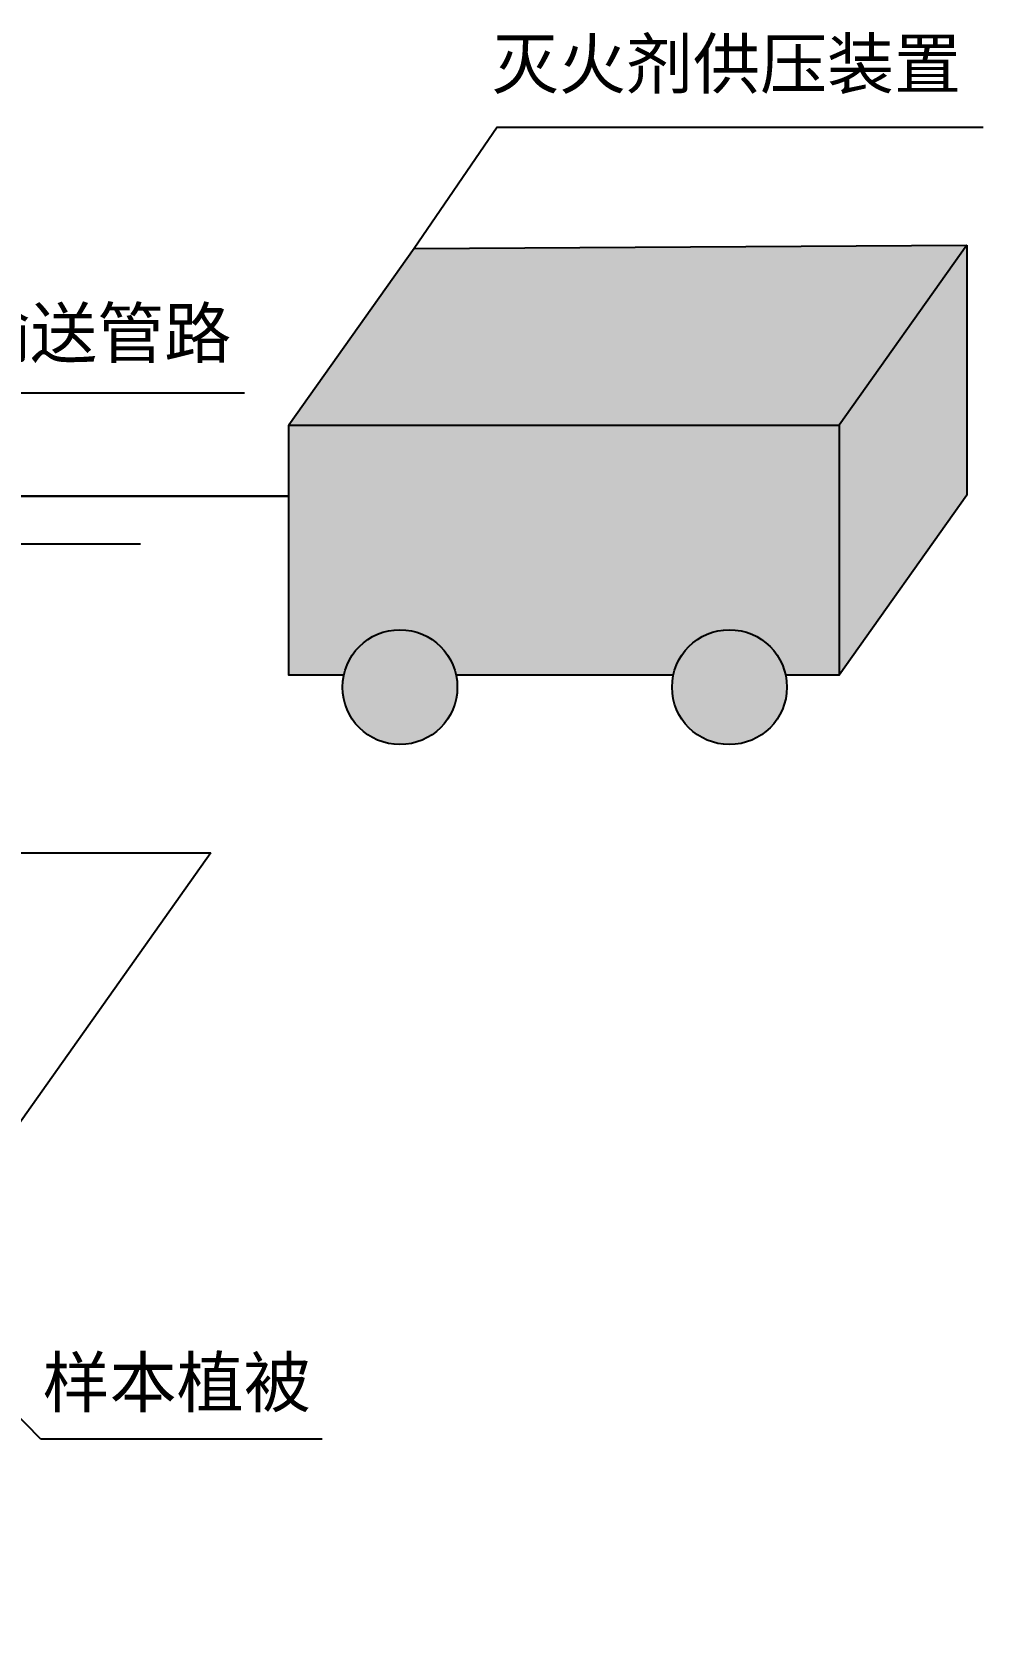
# Model space of a CAD drawing. Header units: millimetres. Extents: x -168 to 2937, y -666 to 1342.
# Drawn here: x 1094.7 to 1152.7, y 622.5 to 720 of the extents above; entities that cross this region are included whole.
import ezdxf

# ---------------------------------------------------------------- set-up
doc = ezdxf.new("R2010")
doc.units = ezdxf.units.MM
doc.styles.add('说明', font='', dxfattribs={"height": 3})
doc.styles.get('说明').set_extended_font_data('SimSun')

msp = doc.modelspace()

# ---------------------------------------------------------------- hatches: boundary and pattern name
for color, points in [(30, [(1151.74, 706.972), (1118.023, 706.769), (1110.375, 695.98), (1143.948, 695.98)]), (42, [(1151.74, 706.972), (1143.948, 695.98), (1143.948, 680.726), (1151.74, 691.719)]), (40, [(1143.948, 695.98), (1110.375, 695.98), (1110.375, 680.726), (1113.722, 680.726, -0.810543), (1120.577, 680.726), (1133.833, 680.726, -0.810543), (1140.688, 680.726), (1143.948, 680.726)])]:
    msp.add_hatch(color=color).paths.add_polyline_path(points)
h = msp.add_hatch(color=256)
h.paths.add_polyline_path([(1113.646, 680.001, 1), (1120.652, 680.001, 1)])
h.paths.add_polyline_path([(1140.764, 680.001, 1), (1133.757, 680.001, 1)])

# ---------------------------------------------------------------- linework, layer by layer
for p, q in [((1123.085, 714.169), (1118.023, 706.769)), ((1123.085, 714.169), (1152.739, 714.169)), ((1118.023, 706.769), (1151.74, 706.972)), ((1151.74, 706.972), (1143.948, 695.98)), ((1151.74, 706.972), (1151.74, 691.719)), ((1118.023, 706.769), (1110.375, 695.98)), ((1078.21, 697.964), (1107.666, 697.964)), ((1151.74, 691.719), (1143.948, 680.726)), ((1052.694, 669.892), (1105.606, 669.892)), ((1105.606, 669.892), (1071.999, 622.48)), ((1105.606, 669.892), (1071.999, 622.48)), ((1095.211, 634.135), (1082.137, 647.49)), ((1095.211, 634.135), (1112.41, 634.135))]:
    msp.add_line(p, q)
at = {"color": 150, "lineweight": 30}
msp.add_line((1073.102, 691.657), (1110.375, 691.657), dxfattribs=at)
at = {"color": 160}
msp.add_line((1101.313, 688.718), (1087.422, 688.718), dxfattribs=at)
for points in [[(1113.722, 680.726), (1110.375, 680.726), (1110.375, 695.98), (1143.948, 695.98), (1143.948, 680.726), (1140.688, 680.726)], [(1133.833, 680.726), (1120.577, 680.726)]]:
    msp.add_lwpolyline(points)
for centre in [(1117.149, 680.001), (1137.261, 680.001)]:
    msp.add_circle(centre, 3.503)

# ---------------------------------------------------------------- texts
at = {"char_height": 3, "attachment_point": 1, "style": '说明'}
for s, insert in [('灭火剂供压装置', (1122.758, 719.525)), ('\\pt27;灭火剂输送管路', (1078.21, 703.102)), ('\\pt27;样本植被', (1095.34, 639.087))]:
    msp.add_mtext_dynamic_manual_height_columns(s, width=34.05528, gutter_width=15, heights=[0], dxfattribs=dict(at, insert=insert))

doc.saveas('drawing.dxf')
